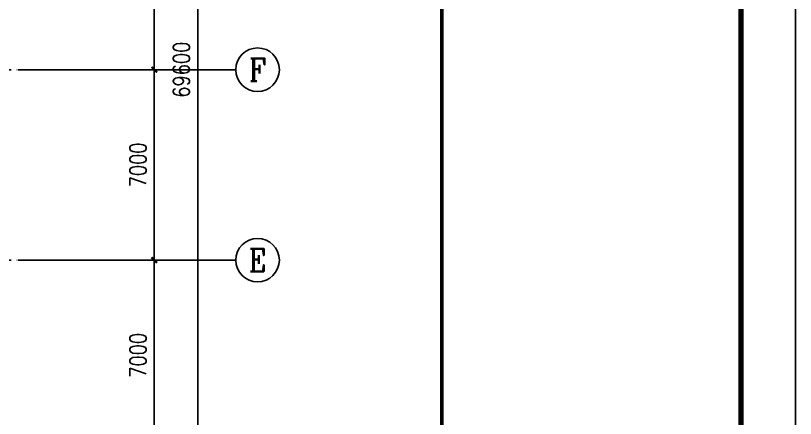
# Model space of a CAD drawing. Extents: x -21908402 to 2288787, y 79687 to 5079726.
# Drawn here: x 2235210 to 2263887, y 247512 to 262318 of the extents above; entities that cross this region are included whole.
import ezdxf
from ezdxf.enums import TextEntityAlignment as Align

# ---------------------------------------------------------------- set-up
doc = ezdxf.new("R2010")
doc.units = 0
doc.header["$LTSCALE"] = 1000
doc.linetypes.add('DOTE', pattern=[2.42, 2, -0.2, 0.02, -0.2])
doc.layers.get('0').update_dxf_attribs({"linetype": 'CONTINUOUS'})
doc.layers.get('DEFPOINTS').update_dxf_attribs({"linetype": 'CONTINUOUS'})
for name, color, linetype in [('AXIS', 3, 'CONTINUOUS'), ('AXIS_TEXT', 7, 'CONTINUOUS'), ('DOTE', 1, 'DOTE'), ('PP-PM-TK', 7, 'CONTINUOUS'), ('PUB_TITLE', 4, 'CONTINUOUS')]:
    doc.layers.add(name, color=color, linetype=linetype)
doc.styles.add('_TCH_AXIS', font='COMPLEX', dxfattribs={"bigfont": 'GBCBIG'})
doc.styles.add('COMPLEX', font='COMPLEX')
doc.styles.add('DIM_FONT', font='simplex.shx', dxfattribs={"width": 0.8})
doc.dimstyles.new('DIMN200', dxfattribs={"dimscale": 2, "dimtxt": 300, "dimasz": 100, "dimexe": 250, "dimexo": 300, "dimgap": 150, "dimtad": 1, "dimdec": 0, "dimzin": 0, "dimtxsty": 'DIM_FONT', "dimblk": 'ARCHTICK', "dimcen": 0.09, "dimclrt": 7, "dimazin": 3, "dimtfac": 1, "dimtdec": 0, "dimtix": 1, "dimtmove": 0, "dimatfit": 3, "dimtolj": 1, "dimtzin": 0})

# ---------------------------------------------------------------- blocks, each defined once
blk = doc.blocks.new('TKL')
at = {"layer": 'PP-PM-TK', "color": 4, "const_width": 140}
blk.add_lwpolyline([(2296643, 547507), (2296643, 432707)], dxfattribs=at)
blk = doc.blocks.new('_ARCHTICK')
at = {"color": 0, "linetype": 'BYBLOCK', "const_width": 0.4}
blk.add_lwpolyline([(-0.5, -0.5), (0.5, 0.5)], dxfattribs=at)
blk = doc.blocks.new('*D567')
at = {"layer": 'AXIS', "color": 0}
for p, q in [((2235910, 253330), (2240810, 253330)), ((2240310, 246330), (2240310, 253330)), ((2235910, 246330), (2240810, 246330))]:
    blk.add_line(p, q, dxfattribs=at)
at = {"layer": 'DEFPOINTS', "color": 0}
for p in [(2235310, 253330), (2240310, 253330), (2235310, 246330)]:
    blk.add_point(p, dxfattribs=at)
at = {"layer": 'AXIS', "color": 0, "xscale": 200, "yscale": 200, "zscale": 200}
for p, rotation in [((2240310, 253330), 90), ((2240310, 246330), 270)]:
    blk.add_blockref('_ARCHTICK', p, dxfattribs=dict(at, rotation=rotation))
at = {"layer": 'AXIS', "color": 7, "insert": (2239710, 249830), "char_height": 600, "attachment_point": 5, "rotation": 90, "style": 'DIM_FONT'}
blk.add_mtext('\\A1;7000', dxfattribs=at)
blk = doc.blocks.new('*D568')
at = {"layer": 'AXIS', "color": 0}
for p, q in [((2235910, 260330), (2240810, 260330)), ((2240310, 253330), (2240310, 260330)), ((2235910, 253330), (2240810, 253330))]:
    blk.add_line(p, q, dxfattribs=at)
at = {"layer": 'DEFPOINTS', "color": 0}
for p in [(2235310, 260330), (2240310, 260330), (2235310, 253330)]:
    blk.add_point(p, dxfattribs=at)
at = {"layer": 'AXIS', "color": 0, "xscale": 200, "yscale": 200, "zscale": 200}
for p, rotation in [((2240310, 260330), 90), ((2240310, 253330), 270)]:
    blk.add_blockref('_ARCHTICK', p, dxfattribs=dict(at, rotation=rotation))
at = {"layer": 'AXIS', "color": 7, "insert": (2239710, 256830), "char_height": 600, "attachment_point": 5, "rotation": 90, "style": 'DIM_FONT'}
blk.add_mtext('\\A1;7000', dxfattribs=at)
blk = doc.blocks.new('*D569')
at = {"layer": 'AXIS', "color": 0}
for p, q in [((2235910, 267330), (2240810, 267330)), ((2240310, 260330), (2240310, 267330)), ((2235910, 260330), (2240810, 260330))]:
    blk.add_line(p, q, dxfattribs=at)
at = {"layer": 'DEFPOINTS', "color": 0}
for p in [(2235310, 267330), (2240310, 267330), (2235310, 260330)]:
    blk.add_point(p, dxfattribs=at)
at = {"layer": 'AXIS', "color": 0, "xscale": 200, "yscale": 200, "zscale": 200}
for p, rotation in [((2240310, 267330), 90), ((2240310, 260330), 270)]:
    blk.add_blockref('_ARCHTICK', p, dxfattribs=dict(at, rotation=rotation))
at = {"layer": 'AXIS', "color": 7, "insert": (2239710, 263830), "char_height": 600, "attachment_point": 5, "rotation": 90, "style": 'DIM_FONT'}
blk.add_mtext('\\A1;7000', dxfattribs=at)
blk = doc.blocks.new('*D574')
at = {"layer": 'AXIS', "color": 0}
for p, q in [((2235910, 295130), (2242410, 295130)), ((2241910, 225530), (2241910, 295130)), ((2235910, 225530), (2242410, 225530))]:
    blk.add_line(p, q, dxfattribs=at)
at = {"layer": 'DEFPOINTS', "color": 0}
for p in [(2235310, 295130), (2241910, 295130), (2235310, 225530)]:
    blk.add_point(p, dxfattribs=at)
at = {"layer": 'AXIS', "color": 0, "xscale": 200, "yscale": 200, "zscale": 200}
for p, rotation in [((2241910, 295130), 90), ((2241910, 225530), 270)]:
    blk.add_blockref('_ARCHTICK', p, dxfattribs=dict(at, rotation=rotation))
at = {"layer": 'AXIS', "color": 7, "insert": (2241310, 260330), "char_height": 600, "attachment_point": 5, "rotation": 90, "style": 'DIM_FONT'}
blk.add_mtext('\\A1;69600', dxfattribs=at)
blk = doc.blocks.new('_AXISO')
blk.add_circle((0, 0), 0.5)
at = {"layer": 'AXIS_TEXT', "style": 'COMPLEX', "width": 1.041667}
blk.add_attdef('A', text='', height=0.56, dxfattribs=at).set_placement((-0.25, -0.28), (0.25, -0.28), align=Align.FIT)

msp = doc.modelspace()

# ---------------------------------------------------------------- linework, layer by layer
at = {"layer": 'AXIS'}
for p, q in [((2235310, 260329.6), (2243310, 260329.6)), ((2235310, 253329.6), (2243310, 253329.6))]:
    msp.add_line(p, q, dxfattribs=at)
at = {"layer": 'DOTE'}
for p, q in [((2119310, 260329.6), (2235310, 260329.6)), ((2119310, 253329.6), (2235310, 253329.6))]:
    msp.add_line(p, q, dxfattribs=at)
at = {"layer": 'PUB_TITLE'}
msp.add_lwpolyline([(2095686.8, 198487.5), (2263886.8, 198487.5), (2263886.8, 317287.5), (2095686.8, 317287.5)], close=True, dxfattribs=at)
at = {"layer": 'PUB_TITLE', "const_width": 200}
msp.add_lwpolyline([(2100686.8, 200487.5), (2261886.8, 200487.5), (2261886.8, 315287.5), (2100686.8, 315287.5)], close=True, dxfattribs=at)

# ---------------------------------------------------------------- block references
msp.add_blockref('TKL', (-45755.9, -232219.2))
at = {"layer": 'AXIS'}
ref = msp.add_blockref('_AXISO', (2244110, 260329.6), dxfattribs=dict(at, xscale=1600, yscale=1600, zscale=1600))
ref.add_attrib('A', 'F', dxfattribs={"layer": 'AXIS_TEXT', "height": 833.3, "style": '_TCH_AXIS'}).set_placement((2243792.6, 259912.9), (2244427.5, 259912.9), align=Align.FIT)
ref = msp.add_blockref('_AXISO', (2244110, 253329.6), dxfattribs=dict(at, xscale=1600, yscale=1600, zscale=1600))
ref.add_attrib('A', 'E', dxfattribs={"layer": 'AXIS_TEXT', "height": 833.3, "style": '_TCH_AXIS'}).set_placement((2243792.6, 252912.9), (2244427.5, 252912.9), align=Align.FIT)

# ---------------------------------------------------------------- dimensions: what is measured, and where the dimension line sits
for p1, p2, distance, picture, middle in [((2235310, 225529.6), (2235310, 295129.6), -6600, '*D574', (2241310, 260329.6)), ((2235310, 260329.6), (2235310, 267329.6), -5000, '*D569', (2239710, 263829.6)), ((2235310, 253329.6), (2235310, 260329.6), -5000, '*D568', (2239710, 256829.6)), ((2235310, 246329.6), (2235310, 253329.6), -5000, '*D567', (2239710, 249829.6))]:
    dim = msp.add_aligned_dim(p1=p1, p2=p2, distance=distance, dimstyle='DIMN200', dxfattribs=at)
    dim.commit()
    dim.dimension.update_dxf_attribs({"geometry": picture, "text_midpoint": middle})

doc.saveas('drawing.dxf')
